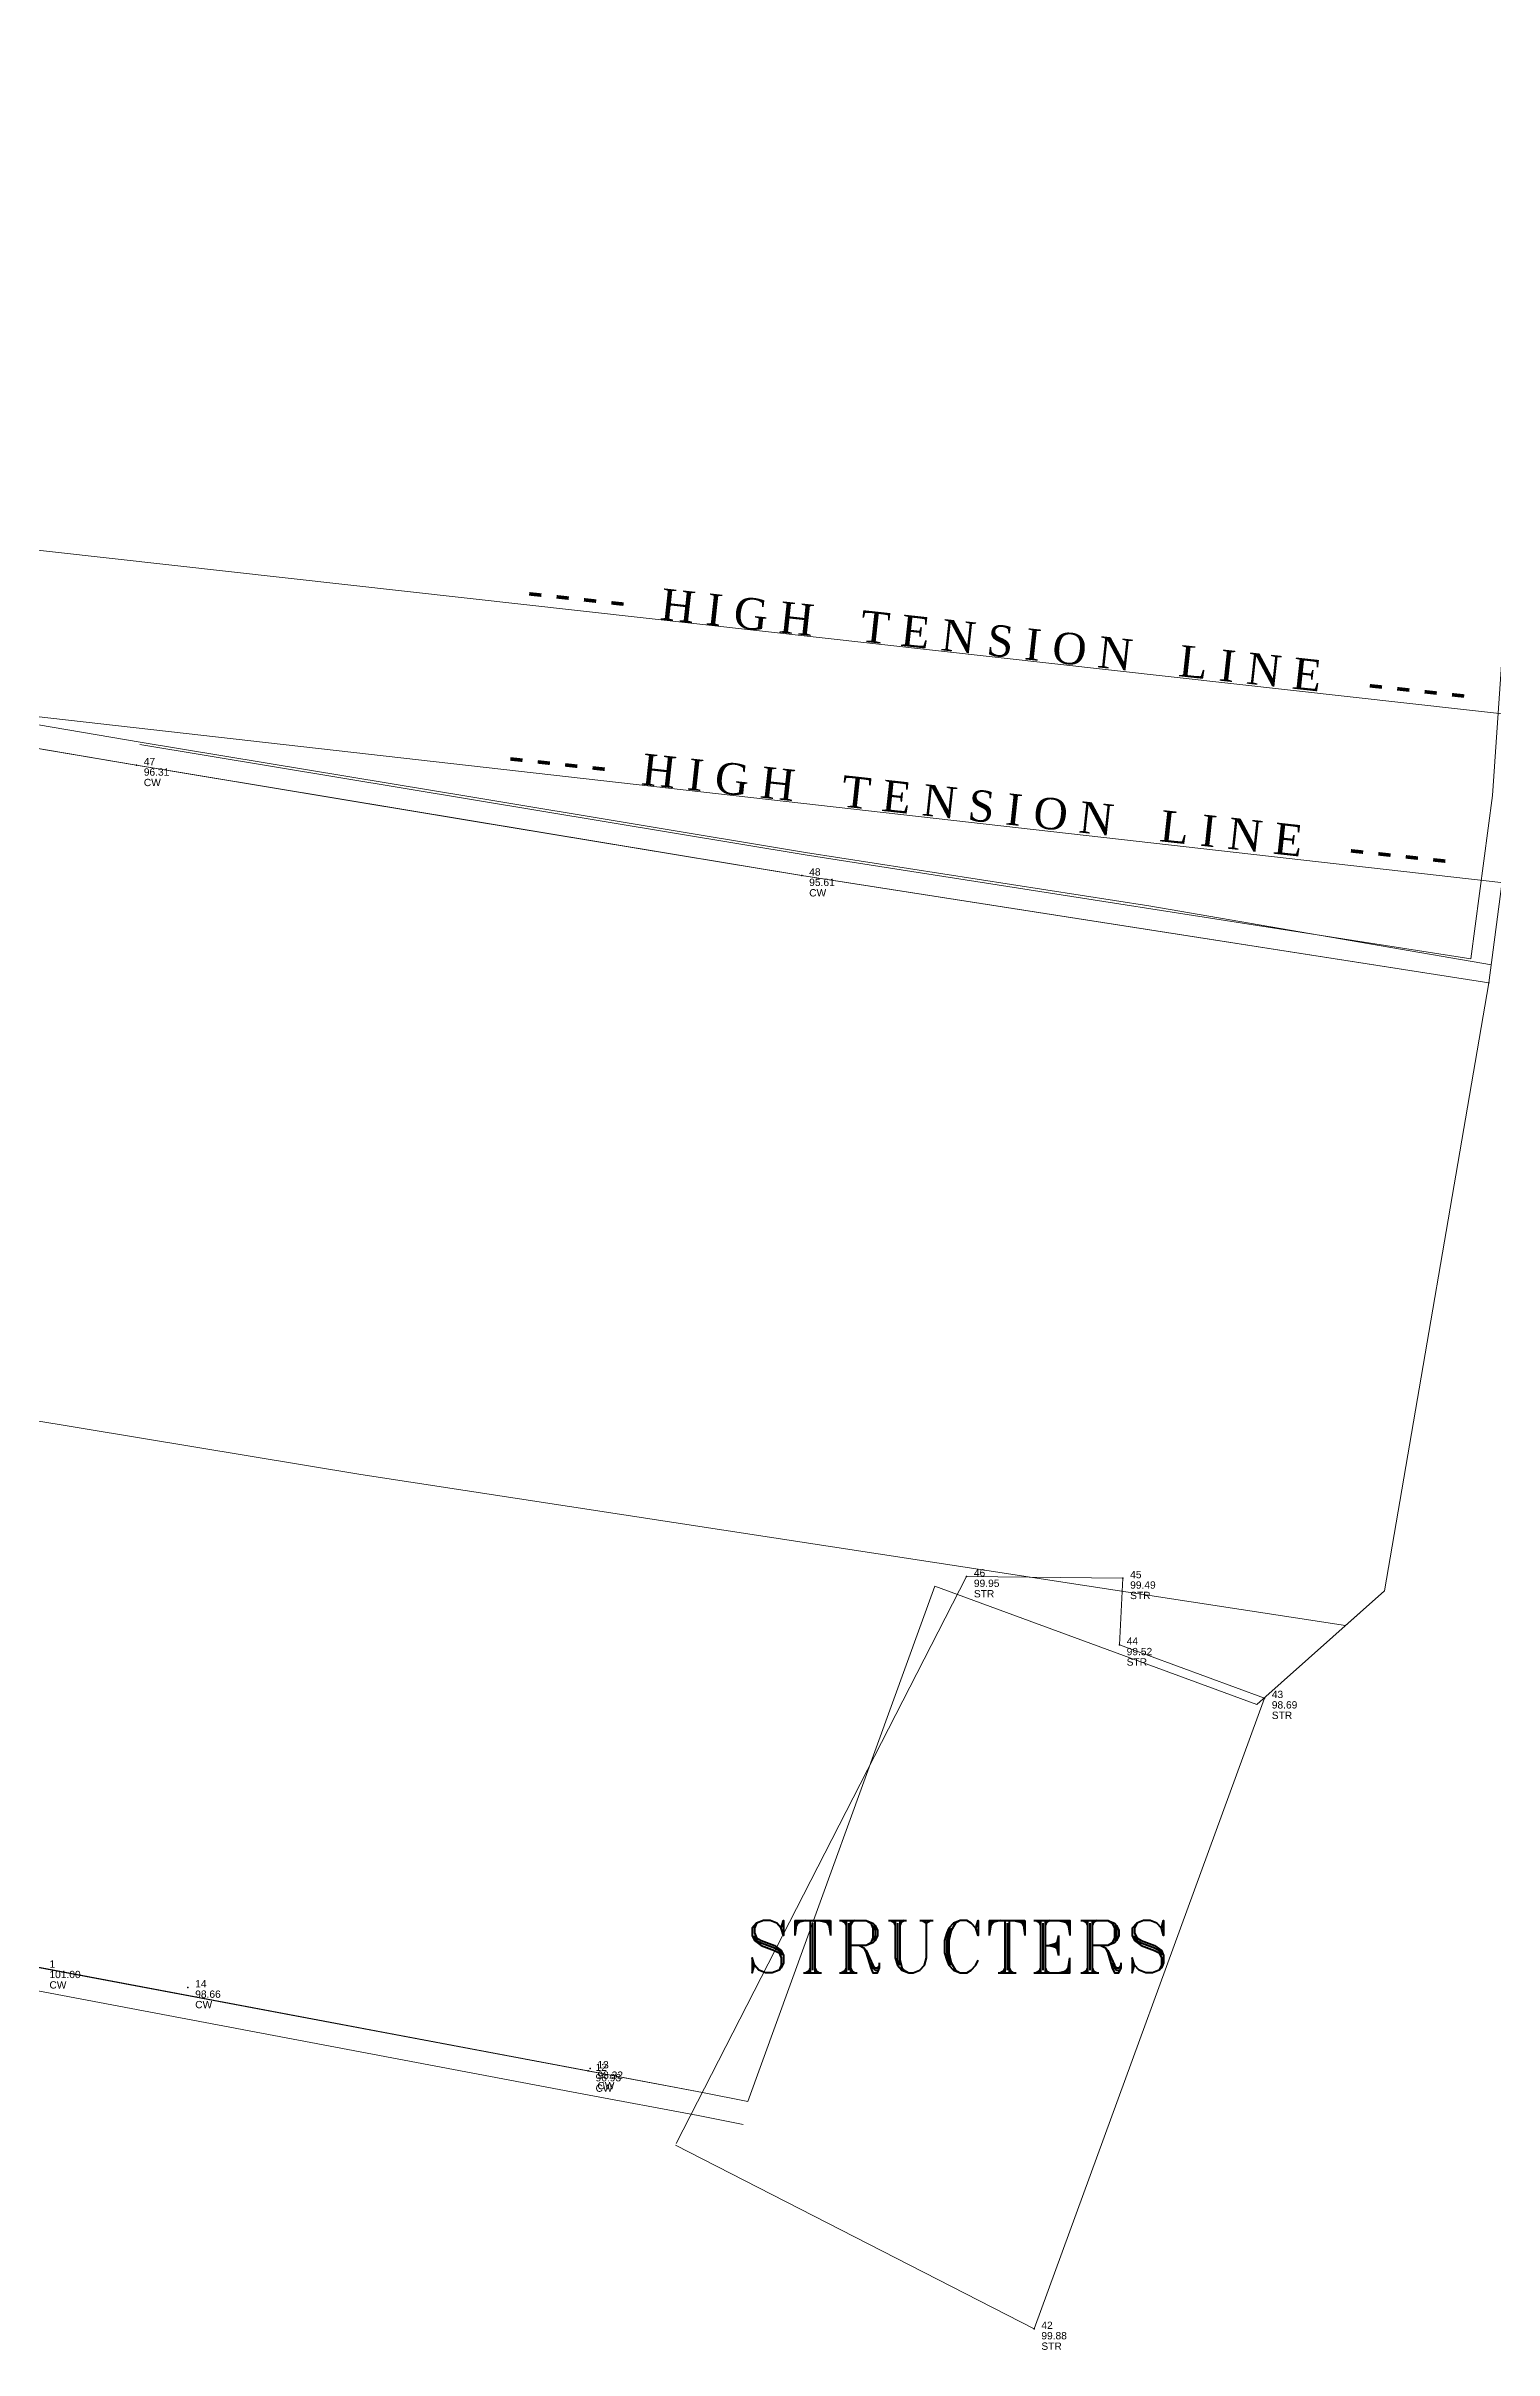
# Model space of a CAD drawing. Header units: millimetres. Extents: x 1332 to 1607, y 864 to 1149.
# Drawn here: x 1404.59 to 1432.35, y 1057.63 to 1101.77 of the extents above; entities that cross this region are included whole.
import ezdxf

# ---------------------------------------------------------------- set-up
doc = ezdxf.new("R2010")
doc.units = ezdxf.units.MM
doc.layers.add('Compound Wall', color=1, linetype='Continuous', lineweight=30)
doc.layers.add('Proposed D.P. Road', color=214, linetype='Continuous', lineweight=30)
for name, color, linetype in [('pntdesc', 1, 'Continuous'), ('pntelev', 2, 'Continuous'), ('pntno', 3, 'Continuous'), ('Structres', 6, 'Continuous'), ('U05_ROOM_NAMES-SCALE_2', 7, 'Continuous')]:
    doc.layers.add(name, color=color, linetype=linetype)
doc.styles.add('Dim in Meter', font='times.ttf', dxfattribs={"height": 1})
doc.styles.add('ROMANT', font='romant.shx', dxfattribs={"height": 1.9})
doc.styles.get("Standard").update_dxf_attribs({"font": 'arial.ttf'})

msp = doc.modelspace()

# ---------------------------------------------------------------- linework, layer by layer
at = {"linetype": 'Continuous', "lineweight": 0, "flags": 128}
for points, elevation in [([(1607.13478, 1069.47041), (1336.83923, 1099.65768)], 118.812), ([(1335.90039, 1096.68444), (1484.349, 1079.866), (1606.14219, 1066.11093)], 107.066)]:
    msp.add_lwpolyline(points, dxfattribs=dict(at, elevation=elevation))
at = {"color": 254}
for p in [(1406.327, 1087.99, 96.308), (1419.081, 1085.876, 95.608), (1432.247, 1083.823, 94.637), (1422.238, 1072.448, 99.949), (1425.233, 1072.415, 99.489), (1425.166, 1071.14, 99.52), (1427.948, 1070.119, 98.69), (1407.312, 1064.577, 98.664), (1414.986, 1062.976, 96.932), (1415.022, 1063.025, 98.32), (1423.531, 1058.033, 99.883)]:
    msp.add_point(p, dxfattribs=at)
at = {"layer": 'Compound Wall', "linetype": 'Continuous', "lineweight": 0, "flags": 128}
for points, elevation in [([(1406.39241, 1088.38462), (1419.14452, 1086.27093), (1431.90386, 1084.28134), (1432.31582, 1087.41206), (1432.54276, 1090.66279), (1433.05457, 1100.07628), (1433.23858, 1103.60253), (1433.60262, 1110.1502), (1434.10658, 1119.31854), (1434.45285, 1125.86787), (1435.31324, 1125.85689), (1436.60737, 1125.80062), (1465.36044, 1124.53471), (1479.40787, 1124.06773), (1486.13078, 1123.79111), (1486.19698, 1125.40004)], 96.308), ([(1406.327, 1087.99), (1419.081, 1085.876), (1432.247, 1083.823), (1432.714, 1087.372), (1432.942, 1090.638), (1433.454, 1100.055), (1433.638, 1103.581), (1434.002, 1110.128), (1434.506, 1119.297), (1434.832, 1125.463), (1435.302, 1125.457), (1436.59, 1125.401), (1465.345, 1124.135), (1479.393, 1123.668), (1486.514, 1123.375), (1486.59665, 1125.38359)], 96.308), ([(1432.30062, 1084.16717), (1425.73144, 1085.29456), (1419.14718, 1086.32125), (1412.7723, 1087.3779), (1406.39611, 1088.43477), (1400.76892, 1089.38863), (1395.1435, 1090.34219), (1382.93108, 1092.55873), (1370.71608, 1094.77573), (1366.44143, 1095.55157), (1362.17206, 1096.32645)], 96.23), ([(1406.327, 1087.99), (1395.071, 1089.898), (1370.641, 1094.332), (1362.0917, 1095.88368), (1361.504, 1091.845), (1360.144, 1082.499), (1358.67133, 1073.52656), (1358.67133, 1073.52656)], 96.308), ([(1417.17552, 1062.56461), (1418.04447, 1062.39107), (1421.62622, 1072.26048), (1427.79939, 1069.99278), (1430.24725, 1072.17062), (1432.247, 1083.823), (1419.081, 1085.876), (1406.327, 1087.99), (1395.071, 1089.898), (1370.641, 1094.332), (1362.0917, 1095.88368), (1361.504, 1091.845), (1360.144, 1082.499), (1358.67133, 1073.52656), (1359.132, 1073.441), (1372.791, 1070.904), (1382.286, 1069.172), (1386.206, 1068.387), (1386.206, 1068.387), (1401.783, 1065.466), (1404.518, 1064.954), (1414.986, 1062.976), (1417.17552, 1062.56461)], 96.932), ([(1417.17552, 1062.56461), (1418.04447, 1062.39107), (1421.62622, 1072.26048), (1427.79939, 1069.99278), (1430.24725, 1072.17062), (1432.247, 1083.823), (1419.081, 1085.876), (1406.327, 1087.99), (1395.071, 1089.898), (1370.641, 1094.332), (1362.0917, 1095.88368), (1361.504, 1091.845), (1360.144, 1082.499), (1358.67133, 1073.52656), (1359.132, 1073.441), (1372.791, 1070.904), (1382.286, 1069.172), (1386.206, 1068.387), (1386.206, 1068.387), (1401.783, 1065.466), (1404.518, 1064.954), (1414.986, 1062.976), (1417.17552, 1062.56461)], 193.162), ([(1432.24546, 1083.82324), (1425.65872, 1084.85046), (1419.07572, 1085.87696), (1412.69872, 1086.93396), (1406.32172, 1087.99096), (1400.69372, 1088.94496), (1395.06572, 1089.89896), (1382.85072, 1092.11596), (1370.63572, 1094.33296), (1366.36106, 1095.1088), (1362.0917, 1095.88368)], 96.23), ([(1362.0917, 1095.88368), (1366.36635, 1095.10784), (1370.641, 1094.332), (1382.856, 1092.115), (1395.071, 1089.898), (1400.699, 1088.944), (1406.327, 1087.99), (1412.704, 1086.933), (1419.081, 1085.876), (1425.664, 1084.8495), (1432.24546, 1083.82324)], 96.23), ([(1417.17552, 1062.56461), (1372.791, 1070.904), (1358.67133, 1073.52656)], 96.932), ([(1358.67133, 1073.52656), (1359.132, 1073.441), (1372.791, 1070.904), (1382.286, 1069.172), (1386.206, 1068.387), (1386.206, 1068.387), (1401.783, 1065.466), (1404.518, 1064.954), (1414.986, 1062.976), (1417.17552, 1062.56461)], 193.24), ([(1358.67133, 1073.52656), (1359.132, 1073.441), (1372.791, 1070.904), (1382.286, 1069.172), (1386.206, 1068.387), (1401.783, 1065.466), (1404.518, 1064.954), (1414.986, 1062.976), (1417.17552, 1062.56461), (1418.04447, 1062.39107)], 96.308), ([(1358.58916, 1073.08413), (1359.04982, 1072.99857), (1372.70953, 1070.46143), (1382.20144, 1068.73), (1386.12035, 1067.94522), (1401.70006, 1065.02371), (1404.43482, 1064.51175), (1414.90268, 1062.53378), (1417.08991, 1062.12282), (1417.95634, 1061.94979)], 96.308)]:
    msp.add_lwpolyline(points, dxfattribs=dict(at, elevation=elevation))
at = {"layer": 'Compound Wall', "linetype": 'Continuous', "lineweight": 0, "elevation": 96.23, "flags": 128}
for points in [[(1432.247, 1083.823), (1419.081, 1085.876), (1406.327, 1087.99), (1395.071, 1089.898), (1370.641, 1094.332), (1362.0917, 1095.88368), (1361.504, 1091.845), (1360.144, 1082.499), (1358.67133, 1073.52656), (1359.132, 1073.441), (1372.791, 1070.904), (1382.286, 1069.172), (1386.206, 1068.387), (1401.783, 1065.466), (1404.518, 1064.954), (1414.986, 1062.976), (1417.17552, 1062.56461), (1418.04447, 1062.39107), (1421.62622, 1072.26048), (1427.79939, 1069.99278), (1430.24725, 1072.17062)], [(1432.24546, 1083.82324), (1425.664, 1084.8495), (1419.081, 1085.876), (1412.704, 1086.933), (1406.327, 1087.99), (1400.699, 1088.944), (1395.071, 1089.898), (1382.856, 1092.115), (1370.641, 1094.332), (1366.36635, 1095.10784), (1362.0917, 1095.88368), (1361.504, 1091.845), (1360.26177, 1083.30833), (1364.09837, 1082.61199), (1368.37303, 1081.83615), (1380.58803, 1079.61915), (1392.87569, 1077.38896), (1398.57651, 1076.42262), (1404.22739, 1075.46474), (1410.62728, 1074.40394), (1429.50298, 1071.50845), (1429.50298, 1071.50845), (1429.50298, 1071.50845), (1430.24725, 1072.17062)]]:
    msp.add_lwpolyline(points, close=True, dxfattribs=at)
at = {"layer": 'Structres', "linetype": 'Continuous', "lineweight": 0, "flags": 128}
for points, elevation in [([(1416.67356, 1061.58464), (1422.238, 1072.448)], 97.881), ([(1423.531, 1058.033), (1427.948, 1070.119), (1425.166, 1071.14), (1425.233, 1072.415), (1422.238, 1072.448)], 99.883), ([(1423.531, 1058.033), (1416.65769, 1061.55365)], 99.883)]:
    msp.add_lwpolyline(points, dxfattribs=dict(at, elevation=elevation))

# ---------------------------------------------------------------- texts
at = {"layer": 'pntdesc'}
for s, p in [('CW', (1406.467, 1087.59)), ('CW', (1419.221, 1085.476)), ('STR', (1422.378, 1072.048)), ('STR', (1425.373, 1072.015)), ('STR', (1425.306, 1070.74)), ('STR', (1428.088, 1069.719)), ('CW', (1404.658, 1064.554)), ('CW', (1407.452, 1064.177)), ('CW', (1415.126, 1062.576)), ('CW', (1415.162, 1062.625)), ('STR', (1423.671, 1057.633))]:
    msp.add_text(s, height=0.14, dxfattribs=at).set_placement(p)
at = {"layer": 'pntelev'}
for s, p in [('96.31', (1406.467, 1087.79)), ('95.61', (1419.221, 1085.676)), ('99.95', (1422.378, 1072.248)), ('99.49', (1425.373, 1072.215)), ('99.52', (1425.306, 1070.94)), ('98.69', (1428.088, 1069.919)), ('101.00', (1404.658, 1064.754)), ('98.66', (1407.452, 1064.377)), ('96.93', (1415.126, 1062.776)), ('98.32', (1415.162, 1062.825)), ('99.88', (1423.671, 1057.833))]:
    msp.add_text(s, height=0.14, dxfattribs=at).set_placement(p)
at = {"layer": 'pntno'}
for s, p in [('47', (1406.467, 1087.99)), ('48', (1419.221, 1085.876)), ('46', (1422.378, 1072.448)), ('45', (1425.373, 1072.415)), ('44', (1425.306, 1071.14)), ('43', (1428.088, 1070.119)), ('1', (1404.658, 1064.954)), ('14', (1407.452, 1064.577)), ('12', (1415.126, 1062.976)), ('13', (1415.162, 1063.025)), ('42', (1423.671, 1058.033))]:
    msp.add_text(s, height=0.14, dxfattribs=at).set_placement(p)
at = {"layer": 'Proposed D.P. Road', "color": 0, "lineweight": -3, "style": 'ROMANT'}
msp.add_text('STRUCTERS', height=1, dxfattribs=at).set_placement((1417.99963, 1064.85677, 120.815))
at = {"layer": 'U05_ROOM_NAMES-SCALE_2', "lineweight": 25, "ltscale": 3.5, "style": 'Dim in Meter'}
for p in [(1413.79639, 1091.06292, 118.812), (1413.43495, 1087.90019, 107.066)]:
    msp.add_text('- - - -   H I G H    T E N S I O N    L I N E    - - - -', height=0.6, rotation=353.762948, dxfattribs=at).set_placement(p)

doc.saveas('drawing.dxf')
